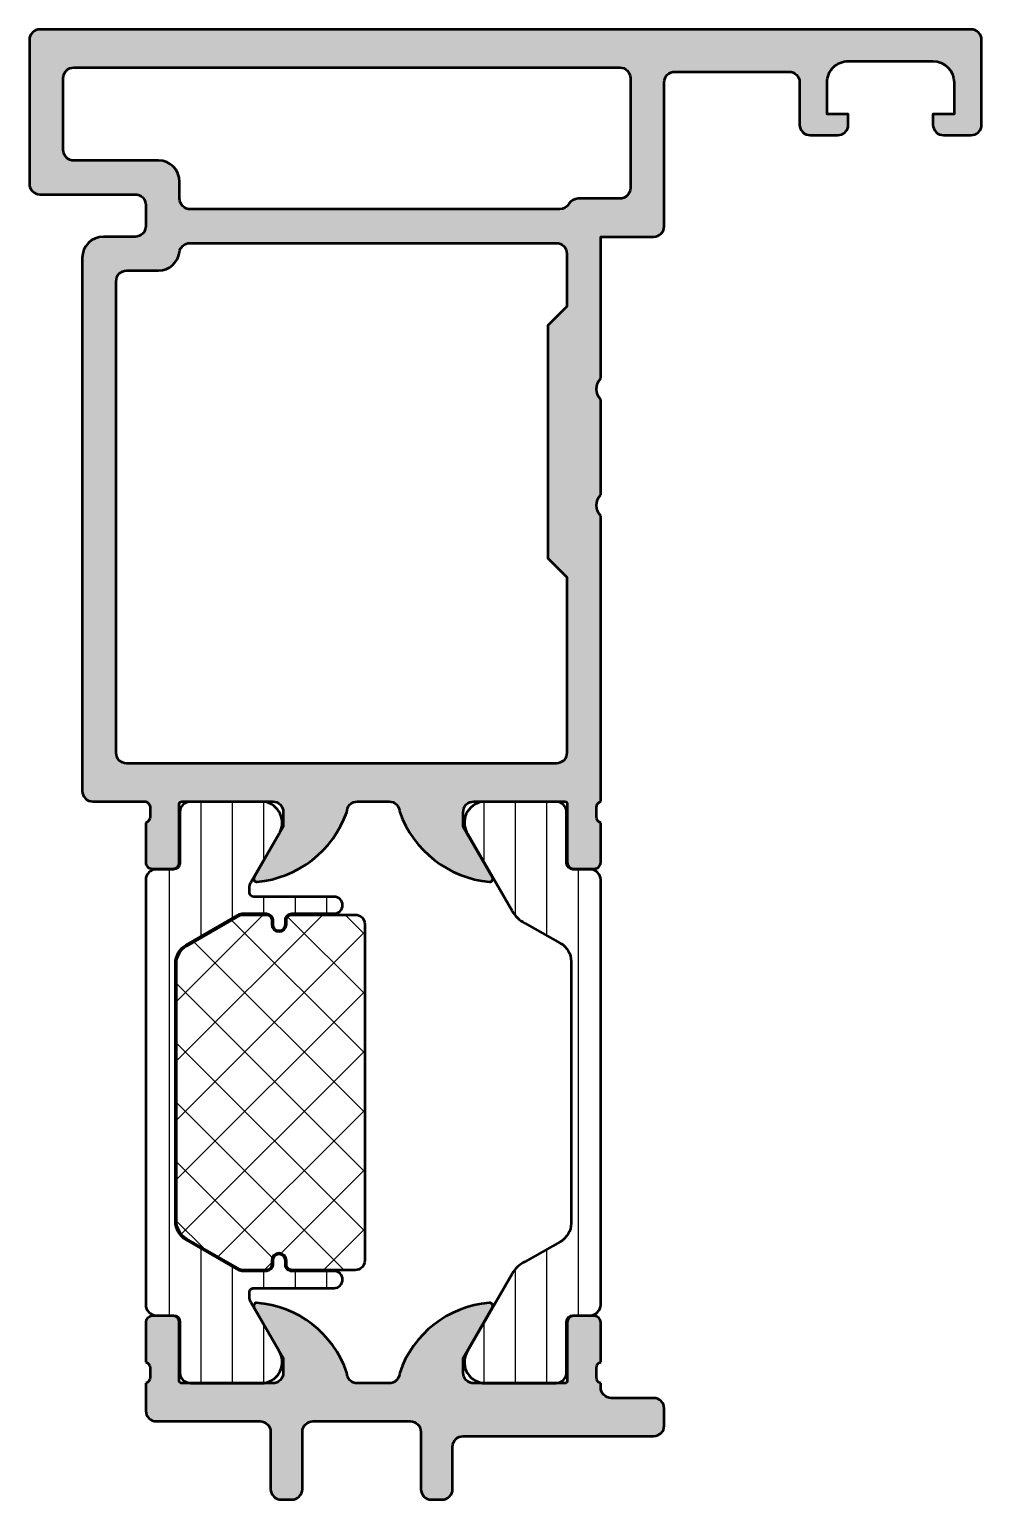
# Model space of a CAD drawing. Extents: x -20 to 25, y 5.5 to 75.
import ezdxf

# ---------------------------------------------------------------- set-up
doc = ezdxf.new("R2010")
doc.units = 0
for name, color, linetype, lineweight in [('0S-Alu contour', 7, 'Continuous', 50), ('0S-Alu hatch', 252, 'Continuous', 25), ('0S-Plastic contour', 254, 'Continuous', 50), ('0S-Plastic hatch', 253, 'Continuous', 25), ('0S-PT contour', 91, 'Continuous', 50), ('0S-PT hatch', 103, 'Continuous', 25)]:
    doc.layers.add(name, color=color, linetype=linetype, lineweight=lineweight)
pattern_1 = [(90, (0, 0), (-1.4859, 0), [])]

# ---------------------------------------------------------------- blocks, each defined once
blk = doc.blocks.new('375300__4415E1F1_751A_4B82_A9B0_839BE80EA7C0_')
at = {"layer": '0S-Alu hatch'}
h = blk.add_hatch(color=256, dxfattribs=at)
edge = h.paths.add_edge_path()
edge.add_line((-19.99999976158044, 74.50000011920937), (-19.99999976158044, 67.69999706745173))
edge.add_arc((-19.49999749485851, 67.69999933417341), 0.500002266727072, 180.000259746513, 269.9997402539645)
edge.add_line((-19.49999976158055, 67.19999706745148), (-14.99999976158032, 67.19999706745148))
edge.add_ellipse((-14.99999740173137, 66.699999427304), major_axis=(-0.4999976401530529, 0), ratio=1, start_angle=180.0001667133785, end_angle=270.00027042004666, ccw=False)
edge.add_line((-14.49999976158044, 66.7000008821458), (-14.49999976158049, 65.70000088214869))
edge.add_ellipse((-14.99999548611763, 65.69999660668584), major_axis=(-0.4999957245554124, 0), ratio=1, start_angle=89.99951006388159, end_angle=180.0004899359073, ccw=False)
edge.add_line((-14.99999976158026, 65.20000088214873), (-16.49999976158027, 65.20000088214874))
edge.add_arc((-16.49999427914516, 64.19999539971334), 1.000005482450417, 90.00031411867116, 179.9996858820672)
edge.add_line((-17.49999976158055, 64.20000088213558), (-17.49999976160359, 39.0000170531476))
edge.add_arc((-16.99999495079872, 39.00002186392922), 0.5000048108280138, 180.000551269419, 269.9994487303293)
edge.add_line((-16.99999976158041, 38.50001705312435), (-14.49999976158055, 38.50001705312431))
edge.add_ellipse((-14.57883620812361, 38.23249646113118), major_axis=(-0.2788950563274511, 0), ratio=1, start_angle=178.8354106259032, end_angle=253.5801235805066, ccw=False)
edge.add_line((-14.29999876158055, 38.22682805313281), (-14.29999876158055, 37.77323405313282))
edge.add_ellipse((-14.57886685722371, 37.76757339365576), major_axis=(-0.2789255417371383, 0), ratio=1, start_angle=106.4245945553536, end_angle=181.1628700728881, ccw=False)
edge.add_line((-14.49999976158055, 37.50003005313283), (-14.49999976158055, 35.6200190531243))
edge.add_arc((-14.19999976158055, 35.62001905312432), 0.2999999999999954, 180, 270.0000000000013)
edge.add_line((-14.19999976158055, 35.32001905312432), (-13.22002544253777, 35.3200190531243))
edge.add_arc((-13.22002544253777, 35.6200190531243), 0.3000000000000043, 270.0000000000007, 360)
edge.add_line((-12.92002544253777, 35.6200190531243), (-12.92002544253776, 38.38001705312431))
edge.add_ellipse((-12.80002544253776, 38.38001705312431), major_axis=(-0.1199999999999992, 0), ratio=1, start_angle=270.00000000000085, end_angle=360, ccw=False)
edge.add_line((-12.80002544253777, 38.50001705312431), (-8.499999761580568, 38.50001705312429))
edge.add_ellipse((-8.499999761580556, 38.00001705312429), major_axis=(-0.5, 0), ratio=1, start_angle=180, end_angle=270.0000000000014, ccw=False)
edge.add_line((-7.999999761580554, 38.00001705312428), (-7.999999761580557, 37.30001705312428))
edge.add_line((-7.999999761580557, 37.30001705312428), (-9.381495219202932, 34.90719673009676))
edge.add_arc((-9.261879976932274, 34.83813683777262), 0.1381197846482907, 150.0000000000021, 277.7024374940952)
edge.add_arc((-9.709498364916097, 39.67948807257669), 5.000000000000012, 275.3492280096186, 340.3728165384448)
edge.add_ellipse((-4.500007040912377, 38.00000907364978), major_axis=(-0.5000003500801427, 0), ratio=1, start_angle=-89.99995988581622, end_angle=0.0015371221793998302, ccw=False)
edge.add_line((-4.500007390974914, 38.50000942372981), (-2.999992132186019, 38.50000942372981))
edge.add_ellipse((-2.999992482248952, 38.00000907364888), major_axis=(-0.5000003500810469, 0), ratio=1, start_angle=179.9984628773465, end_angle=269.99995988577075, ccw=False)
edge.add_arc((2.209498841755248, 39.67948807257656), 5.000000000000065, 199.6271834615948, 264.6507719903808)
edge.add_arc((1.761880453771365, 34.83813683777244), 0.138119784648288, 262.2975625059086, 389.9999999999986)
edge.add_line((1.881495696042019, 34.90719673009658), (0.500000238419645, 37.30001705312413))
edge.add_line((0.500000238419645, 37.30001705312413), (0.500000238419645, 38.00001705312416))
edge.add_ellipse((1.00000023841964, 38.00001705312416), major_axis=(-0.4999999999999952, 0), ratio=1, start_angle=269.99999999999943, end_angle=360, ccw=False)
edge.add_line((1.000000238419644, 38.50001705312415), (5.300025919376828, 38.5000170531243))
edge.add_ellipse((5.300025919376813, 38.38001705312431), major_axis=(-0.1199999999999974, 0), ratio=1, start_angle=180, end_angle=269.9999999999928, ccw=False)
edge.add_line((5.420025919376808, 38.38001705312431), (5.420025919376808, 35.62001905312432))
edge.add_arc((5.720025919376826, 35.62001905312431), 0.3000000000000185, 180, 270)
edge.add_line((5.720025919376826, 35.32001905312429), (6.70000023841959, 35.32001905312431))
edge.add_arc((6.700000238419598, 35.62001905312432), 0.3000000000000043, 269.9999999999986, 360)
edge.add_line((7.000000238419602, 35.62001905312432), (7.000000238419605, 37.50003005313282))
edge.add_ellipse((7.078867334062751, 37.76757339365575), major_axis=(-0.2789255417371309, 0), ratio=1, start_angle=-1.1628700728862214, end_angle=73.57540544464888, ccw=False)
edge.add_line((6.799999238419601, 37.77323405313281), (6.799999238419601, 38.22682805313281))
edge.add_ellipse((7.078836684962706, 38.23249646113119), major_axis=(-0.2788950563274911, 0), ratio=1, start_angle=-73.58012358050661, end_angle=1.1645893740977726, ccw=False)
edge.add_line((7.000000238419642, 38.50001705312436), (7.00000023841958, 52.00000011735752))
edge.add_ellipse((7.525027194356656, 52.50000011920929), major_axis=(-0.7250195213318823, 0), ratio=1, start_angle=-43.60134995159302, end_angle=43.60134995159308, ccw=False)
edge.add_line((7.00000023841958, 53.00000012106105), (7.000000238419559, 57.49975776236363))
edge.add_ellipse((7.525027194356609, 57.99975776421536), major_axis=(-0.725019521331844, 0), ratio=1, start_angle=-43.60134995159268, end_angle=43.601349951592795, ccw=False)
edge.add_line((7.000000238419559, 58.49975776606709), (7.000000238419559, 65.20002758502972))
edge.add_line((7.000000238419559, 65.20002758502972), (9.500250101090614, 65.2000275850298))
edge.add_arc((9.500244971393112, 65.69978094470763), 0.4997533597041522, 270.0005881101375, 359.9994118899982)
edge.add_line((9.999998331070937, 65.69977581501131), (9.999998331070959, 72.49974834918984))
edge.add_ellipse((10.50024774006826, 72.49975071021184), major_axis=(-0.5002494090028754, 0), ratio=1, start_angle=-90.00027041834869, end_angle=0.00027041856691312205, ccw=False)
edge.add_line((10.50025010109067, 73.00000011920913), (15.89999604225256, 73.0000001192094))
edge.add_ellipse((15.89997927014927, 72.4999833471061), major_axis=(-0.5000167723845877, 0), ratio=1, start_angle=180.0019218769065, end_angle=269.99807812300503, ccw=False)
edge.add_line((16.39999604225257, 72.50000011920862), (16.39999604225257, 70.50000011920937))
edge.add_arc((16.9000045484513, 70.50000862482136), 0.5000085062710764, 180.0009746550712, 269.9970582169729)
edge.add_line((16.89997887611471, 70.00000011920935), (18.19999718666164, 70.00000011920929))
edge.add_arc((18.19996955922174, 70.5000277466493), 0.5000276282032321, 270.0031656964865, 359.996834303566)
edge.add_line((18.69999718666174, 70.50000011920984), (18.69999718666175, 71.00000011920906))
edge.add_line((18.69999718666175, 71.00000011920906), (17.69999718666186, 71.0000001192092))
edge.add_line((17.69999718666186, 71.0000001192092), (17.69999718666174, 72.50000011920929))
edge.add_ellipse((18.69999300361765, 72.50000430225337), major_axis=(-0.9999958169646582, 0), ratio=1, start_angle=-90.00023967178089, end_angle=0.00023967176622363695, ccw=False)
edge.add_line((18.69999718666185, 73.50000011920929), (22.69999337196448, 73.50000011920929))
edge.add_ellipse((22.69995724626442, 72.49996399350923), major_axis=(-1.000036126352572, 0), ratio=1, start_angle=180.0020697758948, end_angle=269.9979302246274, ccw=False)
edge.add_line((23.69999337196448, 72.50000011921226), (23.69999337196448, 71.00000011920929))
edge.add_line((23.69999337196448, 71.00000011920929), (22.69999337196448, 71.00000011920929))
edge.add_line((22.69999337196448, 71.00000011920929), (22.69999337196448, 70.50000011920928))
edge.add_arc((23.19998720417546, 70.49999395142027), 0.4999938322490177, 179.9992932146368, 270.0007067852786)
edge.add_line((23.19999337196448, 70.00000011920929), (24.49999642372218, 70.0000001192094))
edge.add_arc((24.49999049035896, 70.50000605257274), 0.500005933398542, 270.0006799052725, 359.9993200948494)
edge.add_line((24.9999964237223, 70.5000001192106), (24.99999642372229, 74.5000001192094))
edge.add_arc((24.50000802539159, 74.50001172087858), 0.4999883984653091, 359.9986705159704, 450.0013294842164)
edge.add_line((24.49999642372232, 75.00000011920929), (-19.49999976158044, 75.00000011920929))
edge.add_arc((-19.49999303574866, 74.49999339337752), 0.50000672587701, 90.00077071318134, 179.9992292863713)
edge = h.paths.add_edge_path()
edge.add_arc((-13.90000353259624, 67.79999711113294), 1.000002245139417, 0.0001286339701093, 89.99987136342014)
edge.add_line((-13.90000128745934, 68.79999935626984), (-17.90000128745935, 68.79999935626984))
edge.add_ellipse((-17.89999774950537, 69.3000028942238), major_axis=(-0.5000035379664896, 0), ratio=1, start_angle=0.00040541574418284654, end_angle=89.99959458320723, ccw=False)
edge.add_line((-18.40000128745934, 69.29999935626995), (-18.40000128745934, 72.69999706745513))
edge.add_ellipse((-17.89999774940834, 72.69999352940047), major_axis=(-0.5000035380635213, 0), ratio=1, start_angle=270.00040542791163, end_angle=359.9995945716702, ccw=False)
edge.add_line((-17.90000128745935, 73.19999706745148), (7.899753808976193, 73.19999706745148))
edge.add_ellipse((7.899754575223237, 72.69974987837625), major_axis=(-0.5002471890758081, 0), ratio=1, start_angle=179.9999122355575, end_angle=270.0000877620558, ccw=False)
edge.add_line((8.400001764298459, 72.69974911212933), (8.399998228126101, 67.49950011534392))
edge.add_ellipse((7.900262867825567, 67.499503651399), major_axis=(-0.4997353603130467, 0), ratio=1, start_angle=90.0004054167697, end_angle=179.9995945833569, ccw=False)
edge.add_line((7.900266403881751, 66.99976829109846), (5.927777771128653, 66.9999372783167))
edge.add_arc((5.927726077812412, 66.50001296052648), 0.4999243204628144, 89.99407548556115, 149.9983459118535)
edge.add_ellipse((5.061780647709436, 67.00000011932046), major_axis=(-0.5000000001110552, 0), ratio=1, start_angle=90.00000006126652, end_angle=149.9983460343923, ccw=False)
edge.add_line((5.061780648244088, 66.5000001192094), (-12.40000128745923, 66.50000011920929))
edge.add_ellipse((-12.40000364729318, 66.99999775937545), major_axis=(-0.4999976401717295, 0), ratio=1, start_angle=-0.00027041856691312205, end_angle=90.00027041832851, ccw=False)
edge.add_line((-12.90000128745935, 67.0000001192094), (-12.90000128745935, 67.79999935622429))
edge = h.paths.add_edge_path()
edge.add_line((-15.90000128745935, 40.80002010488217), (-15.90000128745934, 63.09999859333041))
edge.add_ellipse((-15.39999902098627, 63.09999505528839), major_axis=(-0.5000022664855891, 0), ratio=1, start_angle=270.00040542791027, end_angle=359.9995945725691, ccw=False)
edge.add_line((-15.40000255902827, 63.59999732176146), (-13.90000128745932, 63.60000240802741))
edge.add_arc((-13.89999448642336, 64.59999560759516), 0.9999931995908736, 269.9996103266934, 352.3378833053513)
edge.add_ellipse((-12.41339386701932, 64.40000011991376), major_axis=(-0.4999999992955129, 0), ratio=1, start_angle=269.9999999906491, end_angle=352.33788329132204, ccw=False)
edge.add_line((-12.41339386693771, 64.90000011920927), (4.899996042252571, 64.90000011920942))
edge.add_ellipse((4.899993140065589, 64.39999721702245), major_axis=(-0.5000029021953935, 0), ratio=1, start_angle=180.0003325653843, end_angle=269.99966743579955, ccw=False)
edge.add_line((5.39999604225256, 64.40000011920941), (5.400045298508715, 61.89975166069922))
edge.add_line((5.400045298508715, 61.89975166069922), (4.500051402024347, 60.99975776421512))
edge.add_line((4.500051402024347, 60.99975776421512), (4.500051402024375, 49.99975776421547))
edge.add_line((4.500051402024375, 49.99975776421547), (5.400000238419661, 49.09980892782049))
edge.add_line((5.400000238419661, 49.09980892782049), (5.40000023841965, 40.8000201048821))
edge.add_ellipse((4.900000238419821, 40.8000201048821), major_axis=(-0.4999999999998295, 0), ratio=1, start_angle=89.999999999978, end_angle=180, ccw=False)
edge.add_line((4.900000238419629, 40.30002010488227), (-15.40000128745935, 40.30002010488215))
edge.add_ellipse((-15.3999990207374, 40.80002237160409), major_axis=(-0.5000022667270851, 0), ratio=1, start_angle=0.000259746512995207, end_angle=89.99974025397552, ccw=False)
at = {"layer": '0S-Alu contour', "color": 7}
for points in [[(-19.99999976158044, 74.50000011920937), (-19.99999976158044, 67.69999706745173)], [(24.49999642372232, 75.00000011920929), (-19.49999976158044, 75.00000011920929)], [(24.9999964237223, 70.5000001192106), (24.99999642372229, 74.5000001192094)], [(-17.90000128745935, 73.19999706745148), (7.899753808976193, 73.19999706745148)], [(10.50025010109067, 73.00000011920913), (15.89999604225256, 73.0000001192094)], [(18.69999718666185, 73.50000011920929), (22.69999337196448, 73.50000011920929)], [(-18.40000128745934, 69.29999935626995), (-18.40000128745934, 72.69999706745513)], [(8.400001764298459, 72.69974911212933), (8.399998228126101, 67.49950011534392)], [(9.999998331070937, 65.69977581501131), (9.999998331070959, 72.49974834918984)], [(16.39999604225257, 72.50000011920862), (16.39999604225257, 70.50000011920937)], [(18.69999718666174, 70.50000011920984), (18.69999718666175, 71.00000011920906), (17.69999718666186, 71.0000001192092), (17.69999718666174, 72.50000011920929)], [(23.69999337196448, 72.50000011921226), (23.69999337196448, 71.00000011920929), (22.69999337196448, 71.00000011920929), (22.69999337196448, 70.50000011920928)], [(16.89997887611471, 70.00000011920935), (18.19999718666164, 70.00000011920929)], [(23.19999337196448, 70.00000011920929), (24.49999642372218, 70.0000001192094)], [(-13.90000128745934, 68.79999935626984), (-17.90000128745935, 68.79999935626984)], [(-12.90000128745935, 67.0000001192094), (-12.90000128745935, 67.79999935622429)], [(-19.49999976158055, 67.19999706745148), (-14.99999976158032, 67.19999706745148)], [(7.900266403881751, 66.99976829109846), (5.927777771128653, 66.9999372783167)], [(-14.49999976158044, 66.7000008821458), (-14.49999976158049, 65.70000088214869)], [(5.061780648244088, 66.5000001192094), (-12.40000128745923, 66.50000011920929)], [(-14.99999976158026, 65.20000088214873), (-16.49999976158027, 65.20000088214874)], [(-12.41339386693771, 64.90000011920927), (4.899996042252571, 64.90000011920942)], [(7.000000238419559, 58.49975776606709), (7.000000238419559, 65.20002758502972), (9.500250101090614, 65.2000275850298)], [(-17.49999976158055, 64.20000088213558), (-17.49999976160359, 39.0000170531476)], [(5.39999604225256, 64.40000011920941), (5.400045298508715, 61.89975166069922), (4.500051402024347, 60.99975776421512), (4.500051402024375, 49.99975776421547), (5.400000238419661, 49.09980892782049), (5.40000023841965, 40.8000201048821)], [(-15.40000255902827, 63.59999732176146), (-13.90000128745932, 63.60000240802741)], [(-15.90000128745935, 40.80002010488217), (-15.90000128745934, 63.09999859333041)], [(7.00000023841958, 53.00000012106105), (7.000000238419559, 57.49975776236363)], [(7.000000238419642, 38.50001705312436), (7.00000023841958, 52.00000011735752)], [(4.900000238419629, 40.30002010488227), (-15.40000128745935, 40.30002010488215)], [(-16.99999976158041, 38.50001705312435), (-14.49999976158055, 38.50001705312431)], [(-14.29999876158055, 38.22682805313281), (-14.29999876158055, 37.77323405313282)], [(-12.92002544253777, 35.6200190531243), (-12.92002544253776, 38.38001705312431)], [(-12.80002544253777, 38.50001705312431), (-8.499999761580568, 38.50001705312429)], [(-4.500007390974914, 38.50000942372981), (-2.999992132186019, 38.50000942372981)], [(1.000000238419644, 38.50001705312415), (5.300025919376828, 38.5000170531243)], [(5.420025919376808, 38.38001705312431), (5.420025919376808, 35.62001905312432)], [(6.799999238419601, 37.77323405313281), (6.799999238419601, 38.22682805313281)], [(-7.999999761580554, 38.00001705312428), (-7.999999761580557, 37.30001705312428), (-9.381495219202932, 34.90719673009676)], [(1.881495696042019, 34.90719673009658), (0.500000238419645, 37.30001705312413), (0.500000238419645, 38.00001705312416)], [(-14.49999976158055, 37.50003005313283), (-14.49999976158055, 35.6200190531243)], [(7.000000238419602, 35.62001905312432), (7.000000238419605, 37.50003005313282)], [(-14.19999976158055, 35.32001905312432), (-13.22002544253777, 35.3200190531243)], [(5.720025919376826, 35.32001905312429), (6.70000023841959, 35.32001905312431)]]:
    blk.add_lwpolyline(points, dxfattribs=at)
for centre, radius, start, end in [((-19.49999303574866, 74.49999339337752), 0.50000672587701, 90.00077071318134, 179.9992292863713), ((24.50000802539159, 74.50001172087858), 0.4999883984653091, 359.9986705159704, 90.00132948421655), ((16.9000045484513, 70.50000862482136), 0.5000085062710764, 180.0009746550712, 269.9970582169729), ((18.19996955922174, 70.5000277466493), 0.5000276282032321, 270.0031656964865, 359.996834303566), ((23.19998720417546, 70.49999395142027), 0.4999938322490177, 179.9992932146368, 270.0007067852786), ((24.49999049035896, 70.50000605257274), 0.500005933398542, 270.0006799052725, 359.9993200948494), ((-13.90000353259624, 67.79999711113294), 1.000002245139417, 0.0001286339701093, 89.99987136342014), ((-19.49999749485851, 67.69999933417341), 0.500002266727072, 180.000259746513, 269.9997402539645), ((5.927726077812412, 66.50001296052648), 0.4999243204628144, 89.99407548556115, 149.9983459118535), ((9.500244971393112, 65.69978094470763), 0.4997533597041522, 270.0005881101375, 359.9994118899982), ((-16.49999427914516, 64.19999539971334), 1.000005482450417, 90.00031411867116, 179.9996858820672), ((-13.89999448642336, 64.59999560759516), 0.9999931995908736, 269.9996103266934, 352.3378833053513), ((-16.99999495079872, 39.00002186392922), 0.5000048108280138, 180.000551269419, 269.9994487303293), ((-9.709498364916097, 39.67948807257669), 5.000000000000012, 275.3492280096186, 340.3728165384448), ((2.209498841755248, 39.67948807257656), 5.000000000000065, 199.6271834615948, 264.6507719903808), ((-14.19999976158055, 35.62001905312432), 0.2999999999999954, 180, 270.0000000000013), ((-13.22002544253777, 35.6200190531243), 0.3000000000000043, 270.0000000000007, 0), ((5.720025919376826, 35.62001905312431), 0.3000000000000185, 180, 270), ((6.700000238419598, 35.62001905312432), 0.3000000000000043, 269.9999999999986, 0), ((-9.261879976932274, 34.83813683777262), 0.1381197846482907, 150.0000000000021, 277.7024374940952), ((1.761880453771365, 34.83813683777244), 0.138119784648288, 262.2975625059086, 29.9999999999986)]:
    blk.add_arc(centre, radius, start, end, dxfattribs=at)
at = {"layer": '0S-Alu contour', "color": 7, "extrusion": (0, 0, -1)}
for centre, radius, start, end in [((17.89999774940834, 72.69999352940047), 0.5000035380635213, 0.0004054283298487, 89.99959457208838), ((-7.899754575223237, 72.69974987837625), 0.5002471890758081, 89.99991223794422, 180.0000877644426), ((-10.50024774006826, 72.49975071021184), 0.5002494090028754, 359.9997295814331, 90.00027041834873), ((-15.89997927014927, 72.4999833471061), 0.5000167723845877, 90.001921876995, 179.9980781230935), ((-18.69999300361765, 72.50000430225337), 0.9999958169646582, 359.9997603282338, 90.00023967178099), ((-22.69995724626442, 72.49996399350923), 1.000036126352572, 90.00206977537262, 179.9979302241052), ((17.89999774950537, 69.3000028942238), 0.5000035379664896, 270.0004054167928, 359.9995945842558), ((-7.900262867825567, 67.499503651399), 0.4997353603130467, 180.0004054166431, 269.9995945832303), ((14.99999740173137, 66.699999427304), 0.4999976401530529, 89.99972957995335, 179.9998332866215), ((12.40000364729318, 66.99999775937545), 0.4999976401717295, 269.9997295816715, 0.0002704185668995), ((-5.061780647709436, 67.00000011932046), 0.5000000001110552, 210.0016539656077, 269.9999999387335), ((14.99999548611763, 65.69999660668584), 0.4999957245554124, 179.9995100640927, 270.0004899361184), ((12.41339386701932, 64.40000011991376), 0.4999999992955129, 7.66211670867796, 90.00000000935093), ((-4.899993140065589, 64.39999721702245), 0.5000029021953935, 90.00033256420043, 179.9996674346157), ((15.39999902098627, 63.09999505528839), 0.5000022664855891, 0.0004054274308856, 89.99959457208973), ((-7.525027194356609, 57.99975776421536), 0.725019521331844, 316.3986500484072, 43.60134995159281), ((-7.525027194356656, 52.50000011920929), 0.7250195213318823, 316.3986500484069, 43.60134995159304), ((15.3999990207374, 40.80002237160409), 0.5000022667270851, 270.0002597460245, 359.999740253487), ((-4.900000238419821, 40.8000201048821), 0.4999999999998295, 180, 270.000000000022), ((14.57883620812361, 38.23249646113118), 0.2788950563274511, 106.4198764194934, 181.1645893740969), ((12.80002544253776, 38.38001705312431), 0.1199999999999992, 0, 89.99999999999916), ((8.499999761580556, 38.00001705312429), 0.5, 89.99999999999856, 180), ((4.500007040912377, 38.00000907364978), 0.5000003500801427, 359.9984628778206, 89.9999598858162), ((2.999992482248952, 38.00000907364888), 0.5000003500810469, 90.00004011422926, 180.0015371226536), ((-1.00000023841964, 38.00001705312416), 0.4999999999999952, 0, 90.00000000000055), ((-5.300025919376813, 38.38001705312431), 0.1199999999999974, 90.00000000000722, 180), ((-7.078836684962706, 38.23249646113119), 0.2788950563274912, 358.8354106259022, 73.58012358050655), ((14.57886685722371, 37.76757339365576), 0.2789255417371383, 178.8371299271119, 253.5754054446464), ((-7.078867334062751, 37.76757339365575), 0.2789255417371309, 286.4245945553511, 1.162870072886224)]:
    blk.add_arc(centre, radius, start, end, dxfattribs=at)
blk = doc.blocks.new('284281__BB4F15BB_FA3D_4307_A08F_0FFA42FD5559___8987E291_F8E0_4675_BDFC_CDD0B89F8906_')
at = {"layer": '0S-Plastic hatch'}
h = blk.add_hatch(dxfattribs=at)
h.set_pattern_fill('ANSI31', color=256, scale=0.4680000000000001, angle=45, style=0)
h.set_pattern_definition(pattern_1)
edge = h.paths.add_edge_path()
edge.add_line((-14.50000000000718, 34.7900028808834), (-14.5, 14.70999688079071))
edge.add_arc((-14.00000267890919, 14.70999420188151), 0.4999973210979808, 179.999693017615, 270.0003069820257)
edge.add_line((-14, 14.20999688079071), (-13.18966866666666, 14.20999688079071))
edge.add_ellipse((-13.18966866666667, 13.90999688079071), major_axis=(-0.3000000000000043, 0), ratio=1, start_angle=180, end_angle=269.99999999999966, ccw=False)
edge.add_line((-12.88966866666666, 13.90999688079071), (-12.89000061706369, 11.5099984978544))
edge.add_arc((-12.39000463962507, 11.50999585822932), 0.4999959774455824, 179.9996975182267, 270.0003024811859)
edge.add_line((-12.390002, 11.00999988079071), (-8.913460501900524, 11.00999988079071))
edge.add_arc((-9.055771150891875, 11.99981795551356), 0.9999960709244756, 278.1816080518996, 392.7270160998405)
edge.add_line((-8.214518501900528, 12.54045288079071), (-9.53301291510039, 14.8352530370274))
edge.add_ellipse((-9.100000000000058, 15.08525266773973), major_axis=(-0.4999999999999895, 0), ratio=1, start_angle=0, end_angle=29.999951136261927, ccw=False)
edge.add_line((-9.600000000000048, 15.08525266773973), (-9.600000000000051, 15.29999988079071))
edge.add_ellipse((-9.40000000000005, 15.29999988079071), major_axis=(-0.2000000000000011, 0), ratio=1, start_angle=269.99999999999955, end_angle=360, ccw=False)
edge.add_line((-9.400000000000048, 15.49999988079071), (-5.600000000000022, 15.49999988079071))
edge.add_arc((-5.600000000000022, 15.89999988079071), 0.4000000000000057, 270, 449.9999999999997)
edge.add_line((-5.60000000000002, 16.29999988079072), (-7.600000000000051, 16.29999988079072))
edge.add_ellipse((-7.600000000000054, 16.59999988079073), major_axis=(-0.3000000000000114, 0), ratio=1, start_angle=0, end_angle=90.00000000000068, ccw=False)
edge.add_line((-7.900000000000064, 16.59999988079073), (-7.900000000000062, 16.79999988079064))
edge.add_arc((-8.20000000000006, 16.7999998807906), 0.2999999999999989, 0, 180)
edge.add_line((-8.500000000000059, 16.7999998807906), (-8.500000000000028, 16.59999988079073))
edge.add_ellipse((-8.800000000000017, 16.5999998807907), major_axis=(-0.2999999999999883, 0), ratio=1, start_angle=90.00000000000102, end_angle=180, ccw=False)
edge.add_line((-8.800000000000011, 16.2999998807907), (-9.964101615100066, 16.2999998807907))
edge.add_ellipse((-9.964101615100052, 16.49999988042288), major_axis=(-0.1999999996321691, 0), ratio=1, start_angle=60.00000534558541, end_angle=89.99999999999591, ccw=False)
edge.add_line((-10.06410159875644, 16.32679479065473), (-12.59999964604357, 17.79089589543385))
edge.add_ellipse((-12.09999945368439, 18.65692181899061), major_axis=(-1.000000546315625, 0), ratio=1, start_angle=0, end_angle=60.000005345591774, ccw=False)
edge.add_line((-13.10000000000002, 18.65692181899061), (-13.10000000000002, 30.84307794269069))
edge.add_ellipse((-12.09999945368442, 30.84307794269069), major_axis=(-1.000000546315602, 0), ratio=1, start_angle=299.99999465440715, end_angle=360, ccw=False)
edge.add_line((-12.59999964604357, 31.70910386624744), (-10.06410159875646, 33.17320497102655))
edge.add_ellipse((-9.964101615100018, 32.99999988125828), major_axis=(-0.1999999996323042, 0), ratio=1, start_angle=270.00000000001273, end_angle=299.99999465441044, ccw=False)
edge.add_line((-9.964101615100063, 33.19999988089059), (-8.800000000000011, 33.19999988089058))
edge.add_ellipse((-8.800000000000011, 32.8999998808906), major_axis=(-0.2999999999999829, 0), ratio=1, start_angle=180, end_angle=270, ccw=False)
edge.add_line((-8.500000000000028, 32.8999998808906), (-8.50000000000006, 32.69999988089072))
edge.add_arc((-8.20000000000006, 32.69999988089068), 0.2999999999999989, 180, 360)
edge.add_line((-7.90000000000006, 32.69999988089068), (-7.900000000000062, 32.89999988089057))
edge.add_ellipse((-7.600000000000061, 32.89999988089056), major_axis=(-0.3000000000000007, 0), ratio=1, start_angle=269.99999999999795, end_angle=360, ccw=False)
edge.add_line((-7.600000000000051, 33.19999988089057), (-5.600000000000024, 33.19999988089057))
edge.add_arc((-5.600000000000024, 33.59999988089057), 0.4000000000000057, 270, 450)
edge.add_line((-5.600000000000024, 33.99999988089058), (-9.400000000000048, 33.99999988089058))
edge.add_ellipse((-9.40000000000003, 34.1999998808906), major_axis=(-0.200000000000017, 0), ratio=1, start_angle=0, end_angle=89.99999999999488, ccw=False)
edge.add_line((-9.600000000000051, 34.19999988089059), (-9.600000000000051, 34.41474709394155))
edge.add_ellipse((-9.100000000000067, 34.41474709394156), major_axis=(-0.4999999999999841, 0), ratio=1, start_angle=330.000048863737, end_angle=360, ccw=False)
edge.add_line((-9.53301291510039, 34.6647467246539), (-8.214518501900528, 36.95954688089058))
edge.add_arc((-9.055771150891879, 37.50018180616773), 0.9999960709244808, 327.2729839001594, 441.8183919481004)
edge.add_line((-8.913460501900527, 38.48999988089058), (-12.39000200000027, 38.48999998647644))
edge.add_arc((-12.39000463962535, 37.99000400903782), 0.4999959774455833, 89.9996975188137, 180.0003024817733)
edge.add_line((-12.89000061706397, 37.99000136940763), (-12.88966866666694, 35.59000298647644))
edge.add_ellipse((-13.18966866666695, 35.59000298647644), major_axis=(-0.3000000000000096, 0), ratio=1, start_angle=90.00000000000028, end_angle=180, ccw=False)
edge.add_line((-13.18966866666695, 35.29000298647643), (-14, 35.29000288089058))
edge.add_arc((-14.0000026789092, 34.7900055597926), 0.499997321105157, 89.99969301797381, 180.0003069823849)
at = {"layer": '0S-Plastic contour', "color": 7}
for points in [[(-8.913460501900527, 38.48999988089058), (-12.39000200000027, 38.48999998647644)], [(-12.89000061706397, 37.99000136940763), (-12.88966866666694, 35.59000298647644)], [(-9.53301291510039, 34.6647467246539), (-8.214518501900528, 36.95954688089058)], [(-14.50000000000718, 34.7900028808834), (-14.5, 14.70999688079071)], [(-13.18966866666695, 35.29000298647643), (-14, 35.29000288089058)], [(-9.600000000000051, 34.19999988089059), (-9.600000000000051, 34.41474709394155)], [(-5.600000000000024, 33.99999988089058), (-9.400000000000048, 33.99999988089058)], [(-12.59999964604357, 31.70910386624744), (-10.06410159875646, 33.17320497102655)], [(-9.964101615100063, 33.19999988089059), (-8.800000000000011, 33.19999988089058)], [(-8.500000000000028, 32.8999998808906), (-8.50000000000006, 32.69999988089072)], [(-7.90000000000006, 32.69999988089068), (-7.900000000000062, 32.89999988089057)], [(-7.600000000000051, 33.19999988089057), (-5.600000000000024, 33.19999988089057)], [(-13.10000000000002, 18.65692181899061), (-13.10000000000002, 30.84307794269069)], [(-10.06410159875644, 16.32679479065473), (-12.59999964604357, 17.79089589543385)], [(-8.500000000000059, 16.7999998807906), (-8.500000000000028, 16.59999988079073)], [(-7.900000000000064, 16.59999988079073), (-7.900000000000062, 16.79999988079064)], [(-8.800000000000011, 16.2999998807907), (-9.964101615100066, 16.2999998807907)], [(-5.60000000000002, 16.29999988079072), (-7.600000000000051, 16.29999988079072)], [(-9.600000000000048, 15.08525266773973), (-9.600000000000051, 15.29999988079071)], [(-9.400000000000048, 15.49999988079071), (-5.600000000000022, 15.49999988079071)], [(-8.214518501900528, 12.54045288079071), (-9.53301291510039, 14.8352530370274)], [(-14, 14.20999688079071), (-13.18966866666666, 14.20999688079071)], [(-12.88966866666666, 13.90999688079071), (-12.89000061706369, 11.5099984978544)], [(-12.390002, 11.00999988079071), (-8.913460501900524, 11.00999988079071)]]:
    blk.add_lwpolyline(points, dxfattribs=at)
for centre, radius, start, end in [((-12.39000463962535, 37.99000400903782), 0.4999959774455833, 89.9996975188137, 180.0003024817733), ((-9.055771150891879, 37.50018180616773), 0.9999960709244808, 327.2729839001594, 81.81839194810043), ((-14.0000026789092, 34.7900055597926), 0.499997321105157, 89.99969301797381, 180.0003069823849), ((-5.600000000000024, 33.59999988089057), 0.4000000000000057, 270, 90), ((-8.20000000000006, 32.69999988089068), 0.2999999999999989, 180, 0), ((-8.20000000000006, 16.7999998807906), 0.2999999999999989, 0, 180), ((-5.600000000000022, 15.89999988079071), 0.4000000000000057, 270, 89.99999999999974), ((-14.00000267890919, 14.70999420188151), 0.4999973210979808, 179.999693017615, 270.0003069820257), ((-9.055771150891875, 11.99981795551356), 0.9999960709244756, 278.1816080518996, 32.72701609984053), ((-12.39000463962507, 11.50999585822932), 0.4999959774455824, 179.9996975182267, 270.0003024811859)]:
    blk.add_arc(centre, radius, start, end, dxfattribs=at)
at = {"layer": '0S-Plastic contour', "color": 7, "extrusion": (0, 0, -1)}
for centre, radius, start, end in [((13.18966866666695, 35.59000298647644), 0.3000000000000096, 180, 269.9999999999997), ((9.100000000000067, 34.41474709394156), 0.4999999999999841, 0, 29.99995113626299), ((9.40000000000003, 34.1999998808906), 0.200000000000017, 270.0000000000051, 0), ((9.964101615100018, 32.99999988125828), 0.1999999996323042, 60.00000534558953, 89.99999999998728), ((8.800000000000011, 32.8999998808906), 0.2999999999999829, 90, 180), ((7.600000000000061, 32.89999988089056), 0.3000000000000007, 0, 90.00000000000205), ((12.09999945368442, 30.84307794269069), 1.000000546315602, 0, 60.00000534559283), ((12.09999945368439, 18.65692181899061), 1.000000546315625, 299.9999946544083, 0), ((9.964101615100052, 16.49999988042288), 0.1999999996321691, 270.0000000000041, 299.9999946544146), ((8.800000000000017, 16.5999998807907), 0.2999999999999883, 180, 269.999999999999), ((7.600000000000054, 16.59999988079073), 0.3000000000000114, 269.9999999999993, 0), ((9.40000000000005, 15.29999988079071), 0.2000000000000011, 0, 90.00000000000048), ((9.100000000000058, 15.08525266773973), 0.4999999999999895, 330.0000488637381, 0), ((13.18966866666667, 13.90999688079071), 0.3000000000000043, 90.00000000000033, 180)]:
    blk.add_arc(centre, radius, start, end, dxfattribs=at)
blk = doc.blocks.new('284281__ADFEDD95_A051_4893_BEA4_802D31100E70___7F56889F_6F0C_4954_88B0_3864FB68B0B3_')
at = {"layer": '0S-Plastic hatch'}
h = blk.add_hatch(dxfattribs=at)
h.set_pattern_fill('ANSI31', color=256, scale=0.4680000000000001, angle=45, style=0)
h.set_pattern_definition(pattern_1)
edge = h.paths.add_edge_path()
edge.add_line((5.600000238419504, 30.93650116995823), (5.600000238419504, 18.56349859162511))
edge.add_ellipse((4.600000238419534, 18.56349859162508), major_axis=(-0.9999999999999698, 0), ratio=1, start_angle=119.30635298352519, end_angle=180, ccw=False)
edge.add_line((5.089479382619194, 17.69148358751477), (3.4062502917448, 16.74665404787422))
edge.add_arc((4.110324825336196, 15.42216205048504), 1.49999999999998, 117.9942546357564, 150.0000034006551)
edge.add_line((2.811286675145086, 16.1721619733837), (0.7145187403200915, 12.54045288079071))
edge.add_arc((1.555771389311434, 11.99981795551356), 0.9999960709244732, 147.2729839001592, 261.8183919481007)
edge.add_line((1.413460740320089, 11.00999988079071), (4.890002238419565, 11.00999988079071))
edge.add_arc((4.890004878044642, 11.50999585822932), 0.4999959774455797, 269.9996975188137, 360.0003024817733)
edge.add_line((5.390000855483254, 11.50999849785952), (5.389668905086232, 13.90999688079071))
edge.add_ellipse((5.689668905086232, 13.90999688079071), major_axis=(-0.3000000000000007, 0), ratio=1, start_angle=270, end_angle=360, ccw=False)
edge.add_line((5.689668905086232, 14.20999688079071), (6.500000238419566, 14.20999688079071))
edge.add_arc((6.50000291732876, 14.70999420188151), 0.4999973210979826, 269.9996930179742, 360.0003069823849)
edge.add_line((7.000000238419566, 14.70999688079384), (7.000000238419566, 34.79000288079264))
edge.add_arc((6.500002917328771, 34.79000555970184), 0.4999973210979755, 359.9996930176151, 450.0003069820265)
edge.add_line((6.50000023841957, 35.29000288079263), (5.689668905086236, 35.29000288079263))
edge.add_ellipse((5.689668905086246, 35.59000288079265), major_axis=(-0.3000000000000114, 0), ratio=1, start_angle=0, end_angle=89.99999999999818, ccw=False)
edge.add_line((5.389668905086232, 35.59000288079265), (5.390000855483254, 37.99000126372894))
edge.add_arc((4.890004878044674, 37.99000390335404), 0.4999959774455655, 359.9996975182267, 450.0003024811895)
edge.add_line((4.890002238419569, 38.48999988079264), (1.41346074032009, 38.48999988079263))
edge.add_arc((1.555771389311455, 37.50018180606978), 0.9999960709244803, 98.18160805190038, 212.7270160998391)
edge.add_line((0.7145187403200913, 36.95954688079265), (2.811286675145094, 33.32783778819964))
edge.add_arc((4.110324825336402, 34.07783771109849), 1.500000000000232, 209.9999965993473, 242.0057453642399)
edge.add_line((3.406250291744804, 32.75334571370912), (5.089479382619195, 31.80851617406857))
edge.add_ellipse((4.600000238419377, 30.93650116995817), major_axis=(-1.000000000000125, 0), ratio=1, start_angle=180, end_angle=240.69364701646958, ccw=False)
at = {"layer": '0S-Plastic contour', "color": 7}
for points in [[(4.890002238419569, 38.48999988079264), (1.41346074032009, 38.48999988079263)], [(5.389668905086232, 35.59000288079265), (5.390000855483254, 37.99000126372894)], [(0.7145187403200913, 36.95954688079265), (2.811286675145094, 33.32783778819964)], [(6.50000023841957, 35.29000288079263), (5.689668905086236, 35.29000288079263)], [(7.000000238419566, 14.70999688079384), (7.000000238419566, 34.79000288079264)], [(3.406250291744804, 32.75334571370912), (5.089479382619195, 31.80851617406857)], [(5.600000238419504, 30.93650116995823), (5.600000238419504, 18.56349859162511)], [(5.089479382619194, 17.69148358751477), (3.4062502917448, 16.74665404787422)], [(2.811286675145086, 16.1721619733837), (0.7145187403200915, 12.54045288079071)], [(5.390000855483254, 11.50999849785952), (5.389668905086232, 13.90999688079071)], [(5.689668905086232, 14.20999688079071), (6.500000238419566, 14.20999688079071)], [(1.413460740320089, 11.00999988079071), (4.890002238419565, 11.00999988079071)]]:
    blk.add_lwpolyline(points, dxfattribs=at)
for centre, radius, start, end in [((1.555771389311455, 37.50018180606978), 0.9999960709244803, 98.18160805190038, 212.7270160998391), ((4.890004878044674, 37.99000390335404), 0.4999959774455655, 359.9996975182267, 90.00030248118954), ((6.500002917328771, 34.79000555970184), 0.4999973210979755, 359.9996930176151, 90.0003069820266), ((4.110324825336402, 34.07783771109849), 1.500000000000232, 209.9999965993473, 242.0057453642399), ((4.110324825336196, 15.42216205048504), 1.49999999999998, 117.9942546357564, 150.0000034006551), ((6.50000291732876, 14.70999420188151), 0.4999973210979826, 269.9996930179742, 0.0003069823849455), ((1.555771389311434, 11.99981795551356), 0.9999960709244732, 147.2729839001592, 261.8183919481007), ((4.890004878044642, 11.50999585822932), 0.4999959774455797, 269.9996975188137, 0.0003024817733149)]:
    blk.add_arc(centre, radius, start, end, dxfattribs=at)
at = {"layer": '0S-Plastic contour', "color": 7, "extrusion": (0, 0, -1)}
for centre, radius, start, end in [((-5.689668905086246, 35.59000288079265), 0.3000000000000114, 270.0000000000018, 0), ((-4.600000238419377, 30.93650116995817), 1.000000000000125, 119.3063529835304, 180), ((-4.600000238419534, 18.56349859162508), 0.9999999999999698, 180, 240.6936470164748), ((-5.689668905086232, 13.90999688079071), 0.3000000000000007, 0, 90)]:
    blk.add_arc(centre, radius, start, end, dxfattribs=at)
blk = doc.blocks.new('396940__265645DD_82B8_4EE7_88A3_18BBA5D7A098_')
at = {"layer": '0S-PT hatch'}
h = blk.add_hatch(dxfattribs=at)
h.set_pattern_fill('ANSI37', color=256, scale=0.625, angle=90, style=0)
h.set_pattern_definition([(135, (0, 0), (-1.403165018917055, -1.403165018917055), []), (225, (0, 0), (1.403165018917055, -1.403165018917055), [])])
edge = h.paths.add_edge_path()
edge.add_line((-4.150000000000025, 32.69999988079068), (-4.150000000000023, 16.79999988079071))
edge.add_ellipse((-4.600000000000027, 16.79999988079071), major_axis=(-0.4500000000000037, 0), ratio=1, start_angle=89.9999999999988, end_angle=180, ccw=False)
edge.add_line((-4.600000000000036, 16.3499998807907), (-5.600000000000022, 16.34999988079072))
edge.add_line((-5.600000000000022, 16.34999988079072), (-7.600000000000051, 16.34999988079072))
edge.add_ellipse((-7.600000000000057, 16.59999988079072), major_axis=(-0.2500000000000035, 0), ratio=1, start_angle=0, end_angle=90.00000000000142, ccw=False)
edge.add_line((-7.850000000000061, 16.59999988079072), (-7.850000000000061, 16.79999988079065))
edge.add_arc((-8.20000000000006, 16.79999988079063), 0.349999999999997, 0, 180)
edge.add_line((-8.550000000000058, 16.79999988079063), (-8.55000000000003, 16.59999988079071))
edge.add_ellipse((-8.80000000000001, 16.59999988079069), major_axis=(-0.2499999999999805, 0), ratio=1, start_angle=89.9999999999996, end_angle=180, ccw=False)
edge.add_line((-8.800000000000011, 16.34999988079071), (-9.964101615100049, 16.34999988079071))
edge.add_ellipse((-9.964101615100054, 16.49999988042289), major_axis=(-0.1499999996321826, 0), ratio=1, start_angle=60.0000053455866, end_angle=90.00000000000199, ccw=False)
edge.add_line((-10.03910160279636, 16.37009606317641), (-12.5749996500835, 17.83419716795553))
edge.add_ellipse((-12.0999994536844, 18.65692181899061), major_axis=(-0.9500005463156211, 0), ratio=1, start_angle=0, end_angle=60.000005345592, ccw=False)
edge.add_line((-13.05000000000002, 18.65692181899061), (-13.05000000000002, 30.84307794269068))
edge.add_ellipse((-12.10000000014635, 30.84307794269069), major_axis=(-0.9499999998536681, 0), ratio=1, start_angle=300.00000000068815, end_angle=360, ccw=False)
edge.add_line((-12.57500000008307, 31.66580207615347), (-10.03910161524106, 33.12990369132014))
edge.add_ellipse((-9.964101615100242, 32.99999988051227), major_axis=(-0.1500000002784317, 0), ratio=1, start_angle=269.99999999997965, end_angle=300.00000000070827, ccw=False)
edge.add_line((-9.96410161510019, 33.1499998807907), (-8.80000000000004, 33.14999988079072))
edge.add_ellipse((-8.80000000000003, 32.89999988079072), major_axis=(-0.25, 0), ratio=1, start_angle=180, end_angle=270.00000000000205, ccw=False)
edge.add_line((-8.55000000000003, 32.89999988079071), (-8.55000000000003, 32.69999988079063))
edge.add_arc((-8.200000000000045, 32.69999988079059), 0.3499999999999828, 180, 360)
edge.add_line((-7.850000000000062, 32.69999988079059), (-7.850000000000008, 32.89999988079078))
edge.add_ellipse((-7.600000000000028, 32.8999998807907), major_axis=(-0.2499999999999805, 0), ratio=1, start_angle=269.9999999999996, end_angle=360, ccw=False)
edge.add_line((-7.600000000000026, 33.14999988079068), (-5.60000000000001, 33.1499998807907))
edge.add_line((-5.60000000000001, 33.1499998807907), (-4.600000000000038, 33.1499998807907))
edge.add_ellipse((-4.600000000000038, 32.69999988079069), major_axis=(-0.4500000000000171, 0), ratio=1, start_angle=180, end_angle=270, ccw=False)
at = {"layer": '0S-PT contour', "color": 7}
for points in [[(-12.57500000008307, 31.66580207615347), (-10.03910161524106, 33.12990369132014)], [(-9.96410161510019, 33.1499998807907), (-8.80000000000004, 33.14999988079072)], [(-8.55000000000003, 32.89999988079071), (-8.55000000000003, 32.69999988079063)], [(-7.850000000000062, 32.69999988079059), (-7.850000000000008, 32.89999988079078)], [(-7.600000000000026, 33.14999988079068), (-5.60000000000001, 33.1499998807907), (-4.600000000000038, 33.1499998807907)], [(-4.150000000000025, 32.69999988079068), (-4.150000000000023, 16.79999988079071)], [(-13.05000000000002, 18.65692181899061), (-13.05000000000002, 30.84307794269068)], [(-10.03910160279636, 16.37009606317641), (-12.5749996500835, 17.83419716795553)], [(-8.550000000000058, 16.79999988079063), (-8.55000000000003, 16.59999988079071)], [(-7.850000000000061, 16.59999988079072), (-7.850000000000061, 16.79999988079065)], [(-8.800000000000011, 16.34999988079071), (-9.964101615100049, 16.34999988079071)], [(-4.600000000000036, 16.3499998807907), (-5.600000000000022, 16.34999988079072), (-7.600000000000051, 16.34999988079072)]]:
    blk.add_lwpolyline(points, dxfattribs=at)
at = {"layer": '0S-PT contour', "color": 7, "extrusion": (0, 0, -1)}
for centre, radius, start, end in [((9.964101615100242, 32.99999988051227), 0.1500000002784317, 59.99999999929171, 90.00000000002036), ((8.80000000000003, 32.89999988079072), 0.25, 89.99999999999797, 180), ((7.600000000000028, 32.8999998807907), 0.2499999999999805, 0, 90.0000000000004), ((4.600000000000038, 32.69999988079069), 0.4500000000000171, 90, 180), ((12.10000000014635, 30.84307794269069), 0.9499999998536683, 0, 59.99999999931186), ((12.0999994536844, 18.65692181899061), 0.9500005463156211, 299.999994654408, 0), ((4.600000000000027, 16.79999988079071), 0.4500000000000038, 180, 270.0000000000012), ((9.964101615100054, 16.49999988042289), 0.1499999996321826, 269.999999999998, 299.9999946544134), ((8.80000000000001, 16.59999988079069), 0.2499999999999805, 180, 270.0000000000004), ((7.600000000000057, 16.59999988079072), 0.2500000000000035, 269.9999999999986, 0)]:
    blk.add_arc(centre, radius, start, end, dxfattribs=at)
at = {"layer": '0S-PT contour', "color": 7}
for centre, radius, start, end in [((-8.200000000000045, 32.69999988079059), 0.3499999999999828, 180, 0), ((-8.20000000000006, 16.79999988079063), 0.349999999999997, 0, 180)]:
    blk.add_arc(centre, radius, start, end, dxfattribs=at)
blk = doc.blocks.new('183180__259C995D_5C41_43DF_90DA_411311702B5D_')
at = {"layer": '0S-Alu hatch'}
h = blk.add_hatch(color=256, dxfattribs=at)
edge = h.paths.add_edge_path()
edge.add_line((-14, 9.199999988079071), (-9.100000381469727, 9.199999988079071))
edge.add_ellipse((-9.10000069562798, 8.6999996739208), major_axis=(-0.5000003141583697, 0), ratio=1, start_angle=180.0000394217905, end_angle=269.9999640001386, ccw=False)
edge.add_line((-8.600000381469728, 8.700000017941036), (-8.600000381469727, 6))
edge.add_arc((-8.099999652107378, 6.000000967781334), 0.5000007293632867, 180.000110898591, 269.9999164213533)
edge.add_line((-8.100000381469727, 5.500000238418579), (-7.60000038146973, 5.5))
edge.add_arc((-7.600001100416875, 6.000000718947148), 0.5000007189476662, 270.0000823851558, 360.000082388051)
edge.add_line((-7.100000381469726, 6.000001437919559), (-7.100000381469726, 8.700000047683718))
edge.add_ellipse((-6.599999426617183, 8.69999903322641), major_axis=(-0.5000009548535721, 0), ratio=1, start_angle=270.00010941783256, end_angle=359.99988374875574, ccw=False)
edge.add_line((-6.600000381469726, 9.199999988079071), (-2, 9.199999988079071))
edge.add_ellipse((-2.000002028000049, 8.6999979600789), major_axis=(-0.5000020280042841, 0), ratio=1, start_angle=180.0002358054187, end_angle=269.9997676092552, ccw=False)
edge.add_line((-1.5, 8.700000017877722), (-1.5, 6))
edge.add_arc((-0.999999998487281, 6.000000001512718), 0.500000001512719, 180, 269.9999998266552)
edge.add_line((-1, 5.5), (-0.4999999999999983, 5.5))
edge.add_arc((-0.5000025133600019, 6.000002513360001), 0.5000025133663188, 270.0002880083935, 359.9997119921433)
edge.add_line((0, 6.000000000004682), (0, 8))
edge.add_ellipse((0.4999992510156386, 8.00000074898436), major_axis=(-0.4999992510161995, 0), ratio=1, start_angle=-90.00008582741378, end_angle=8.582442529814216e-05, ccw=False)
edge.add_line((0.4999999999999964, 8.5), (9.500000000000004, 8.5))
edge.add_arc((9.49999709110099, 9.000002908899006), 0.5000029089074691, 270.0003333333337, 359.9996666661684)
edge.add_line((9.999999999999998, 8.99999999999565), (10, 9.800000190734849))
edge.add_arc((9.499998091130252, 9.799998043445571), 0.5000019088743594, 0.0002460616529757, 89.99978126047424)
edge.add_line((9.500000000000004, 10.29999995231628), (7.5, 10.29999995231628))
edge.add_ellipse((7.499997570839874, 10.79999752315616), major_axis=(-0.4999975708457763, 0), ratio=1, start_angle=-0.0002783629435043622, end_angle=90.0002783625983, ccw=False)
edge.add_line((6.999999999999999, 10.79999995231929), (7.000000000000007, 10.99999988079069))
edge.add_ellipse((7.078836446543049, 11.26752047278382), major_axis=(-0.2788950563274393, 0), ratio=1, start_angle=-1.16458937409692, end_angle=73.58012358050831, ccw=False)
edge.add_line((6.799998999999996, 11.27318888078219), (6.799998999999999, 11.72678288078219))
edge.add_ellipse((7.078867095643166, 11.73244354025926), major_axis=(-0.2789255417371479, 0), ratio=1, start_angle=-73.57540544464399, end_angle=1.162870072887472, ccw=False)
edge.add_line((6.999999999999992, 11.9999868807822), (7, 13.87999788079071))
edge.add_arc((6.700000000000002, 13.87999788079071), 0.2999999999999971, 0, 90.00000000000067)
edge.add_line((6.699999999999999, 14.1799978807907), (5.72002568095721, 14.17999788079071))
edge.add_arc((5.720025680957213, 13.87999788079071), 0.3000000000000016, 90.00000000000067, 180)
edge.add_line((5.420025680957212, 13.87999788079071), (5.420025680957209, 11.1199998807907))
edge.add_ellipse((5.300033429561031, 11.1199998807907), major_axis=(-0.1199922513961784, 0), ratio=1, start_angle=89.9999999999992, end_angle=180, ccw=False)
edge.add_line((5.300033429561029, 11.00000762939453), (1.000006675720216, 11.00000762939453))
edge.add_ellipse((0.9999915844367951, 11.49999158427986), major_axis=(-0.4999839551130862, 0), ratio=1, start_angle=-0.0009644014871810214, end_angle=90.00172938919093, ccw=False)
edge.add_line((0.5000076293945364, 11.50000000000042), (0.5000076293945366, 12.20000457763673))
edge.add_line((0.5000076293945366, 12.20000457763673), (1.888252258300777, 14.60452270507812))
edge.add_arc((1.764404702193889, 14.66243059434403), 0.1367170098886082, 334.940434841621, 464.9290915538798)
edge.add_arc((2.117634058768025, 9.93412534747964), 4.875905499702634, 94.56944988376814, 161.2677236149578)
edge.add_ellipse((-2.999993678957954, 11.50000893775725), major_axis=(-0.5000013083644356, 0), ratio=1, start_angle=90.00014992575899, end_angle=179.9996041868176, ccw=False)
edge.add_line((-2.999992370605466, 11.00000762939453), (-4.500007390974964, 11.00000739097599))
edge.add_ellipse((-4.500006082621849, 11.50000893775889), major_axis=(-0.5000015467846108, 0), ratio=1, start_angle=0.00039581318247883246, end_angle=89.99985007424061, ccw=False)
edge.add_arc((-9.623537778748585, 9.930046703856215), 4.882806735082429, 18.75535327347341, 85.84219302940664)
edge.add_arc((-9.261293750684146, 14.6612074881596), 0.1390384168073236, 93.39024786316924, 204.0601169719275)
edge.add_line((-9.388252258300783, 14.60452222824097), (-8.000007629394531, 12.20000433921814))
edge.add_line((-8.000007629394531, 12.20000433921814), (-8.000007629394531, 11.49999976158142))
edge.add_ellipse((-8.499992112565476, 11.49999187396833), major_axis=(-0.4999844832331609, 0), ratio=1, start_angle=89.99822184718471, end_angle=180.0009038818167, ccw=False)
edge.add_line((-8.500007629394531, 11.00000739097595), (-12.80002585160195, 11.00000005143545))
edge.add_ellipse((-12.80002585160195, 11.11999988079071), major_axis=(-0.1199998293552618, 0), ratio=1, start_angle=0, end_angle=89.9999999999992, ccw=False)
edge.add_line((-12.92002568095721, 11.11999988079071), (-12.92002568095721, 13.87999788079071))
edge.add_arc((-13.22002568095721, 13.87999788079071), 0.3000000000000005, 0, 90)
edge.add_line((-13.22002568095721, 14.17999788079071), (-14.2, 14.17999788079071))
edge.add_arc((-14.2, 13.87999788079071), 0.2999999999999998, 90, 180)
edge.add_line((-14.5, 13.87999788079071), (-14.5, 11.9999868807822))
edge.add_ellipse((-14.57886709564317, 11.73244354025926), major_axis=(-0.278925541737149, 0), ratio=1, start_angle=178.8371299271133, end_angle=253.5754054446454, ccw=False)
edge.add_line((-14.299999, 11.7267828807822), (-14.299999, 11.2731888807822))
edge.add_ellipse((-14.57883644654305, 11.26752047278383), major_axis=(-0.2788950563274342, 0), ratio=1, start_angle=106.4198764194928, end_angle=181.1645893740963, ccw=False)
edge.add_line((-14.5, 10.99999988079071), (-14.5, 9.699999988079071))
edge.add_arc((-13.99999783677299, 9.70000215130608), 0.5000021632316886, 180.0002478856466, 269.999752113517)
at = {"layer": '0S-Alu contour', "color": 7}
for points in [[(-9.388252258300783, 14.60452222824097), (-8.000007629394531, 12.20000433921814), (-8.000007629394531, 11.49999976158142)], [(0.5000076293945364, 11.50000000000042), (0.5000076293945366, 12.20000457763673), (1.888252258300777, 14.60452270507812)], [(-13.22002568095721, 14.17999788079071), (-14.2, 14.17999788079071)], [(6.699999999999999, 14.1799978807907), (5.72002568095721, 14.17999788079071)], [(-14.5, 13.87999788079071), (-14.5, 11.9999868807822)], [(-12.92002568095721, 11.11999988079071), (-12.92002568095721, 13.87999788079071)], [(5.420025680957212, 13.87999788079071), (5.420025680957209, 11.1199998807907)], [(6.999999999999992, 11.9999868807822), (7, 13.87999788079071)], [(-14.299999, 11.7267828807822), (-14.299999, 11.2731888807822)], [(6.799998999999996, 11.27318888078219), (6.799998999999999, 11.72678288078219)], [(-14.5, 10.99999988079071), (-14.5, 9.699999988079071)], [(-8.500007629394531, 11.00000739097595), (-12.80002585160195, 11.00000005143545)], [(-2.999992370605466, 11.00000762939453), (-4.500007390974964, 11.00000739097599)], [(5.300033429561029, 11.00000762939453), (1.000006675720216, 11.00000762939453)], [(6.999999999999999, 10.79999995231929), (7.000000000000007, 10.99999988079069)], [(9.500000000000004, 10.29999995231628), (7.5, 10.29999995231628)], [(9.999999999999998, 8.99999999999565), (10, 9.800000190734849)], [(-14, 9.199999988079071), (-9.100000381469727, 9.199999988079071)], [(-6.600000381469726, 9.199999988079071), (-2, 9.199999988079071)], [(-8.600000381469728, 8.700000017941036), (-8.600000381469727, 6)], [(-7.100000381469726, 6.000001437919559), (-7.100000381469726, 8.700000047683718)], [(-1.5, 8.700000017877722), (-1.5, 6)], [(0.4999999999999964, 8.5), (9.500000000000004, 8.5)], [(0, 6.000000000004682), (0, 8)], [(-8.100000381469727, 5.500000238418579), (-7.60000038146973, 5.5)], [(-1, 5.5), (-0.4999999999999983, 5.5)]]:
    blk.add_lwpolyline(points, dxfattribs=at)
for centre, radius, start, end in [((-9.261293750684146, 14.6612074881596), 0.1390384168073236, 93.39024786316924, 204.0601169719275), ((-9.623537778748585, 9.930046703856215), 4.882806735082429, 18.75535327347341, 85.84219302940664), ((2.117634058768025, 9.93412534747964), 4.875905499702634, 94.56944988376814, 161.2677236149578), ((1.764404702193889, 14.66243059434403), 0.1367170098886082, 334.940434841621, 104.9290915538798), ((-14.2, 13.87999788079071), 0.2999999999999998, 90, 180), ((-13.22002568095721, 13.87999788079071), 0.3000000000000005, 0, 90), ((5.720025680957213, 13.87999788079071), 0.3000000000000016, 90.00000000000067, 180), ((6.700000000000002, 13.87999788079071), 0.2999999999999971, 0, 90.00000000000067), ((9.499998091130252, 9.799998043445571), 0.5000019088743594, 0.0002460616529757, 89.99978126047424), ((-13.99999783677299, 9.70000215130608), 0.5000021632316886, 180.0002478856466, 269.999752113517), ((9.49999709110099, 9.000002908899006), 0.5000029089074691, 270.0003333333337, 359.9996666661684), ((-8.099999652107378, 6.000000967781334), 0.5000007293632867, 180.000110898591, 269.9999164213533), ((-7.600001100416875, 6.000000718947148), 0.5000007189476662, 270.0000823851558, 8.23880509315e-05), ((-0.999999998487281, 6.000000001512718), 0.500000001512719, 180, 269.9999998266552), ((-0.5000025133600019, 6.000002513360001), 0.5000025133663188, 270.0002880083935, 359.9997119921433)]:
    blk.add_arc(centre, radius, start, end, dxfattribs=at)
at = {"layer": '0S-Alu contour', "color": 7, "extrusion": (0, 0, -1)}
for centre, radius, start, end in [((14.57886709564317, 11.73244354025926), 0.278925541737149, 106.4245945553546, 181.1628700728868), ((-7.078867095643166, 11.73244354025926), 0.2789255417371479, 358.8371299271125, 73.57540544464415), ((14.57883644654305, 11.26752047278383), 0.2788950563274342, 178.8354106259037, 253.5801235805072), ((8.499992112565476, 11.49999187396833), 0.499984483233161, 179.9990961181833, 270.0017781528153), ((4.500006082621849, 11.50000893775889), 0.5000015467846108, 270.0001499257594, 359.9996041868175), ((2.999993678957954, 11.50000893775725), 0.5000013083644356, 180.0003958131824, 269.999850074241), ((-0.9999915844367951, 11.49999158427986), 0.4999839551130862, 269.9982706108091, 0.0009644014871736), ((-7.078836446543049, 11.26752047278382), 0.2788950563274393, 286.4198764194917, 1.164589374096924), ((12.80002585160195, 11.11999988079071), 0.1199998293552618, 270.0000000000008, 0), ((-5.300033429561031, 11.1199998807907), 0.1199922513961784, 180, 270.0000000000008), ((-7.499997570839874, 10.79999752315616), 0.4999975708457763, 269.9997216374017, 0.0002783629434729), ((9.10000069562798, 8.6999996739208), 0.5000003141583697, 90.0000359998614, 179.9999605782095), ((6.599999426617183, 8.69999903322641), 0.5000009548535721, 0.0001162512442931, 89.99989058216744), ((2.000002028000049, 8.6999979600789), 0.5000020280042841, 90.00023239074483, 179.9997641945813), ((-0.4999992510156386, 8.00000074898436), 0.4999992510161995, 359.9999141755747, 90.00008582741378)]:
    blk.add_arc(centre, radius, start, end, dxfattribs=at)
blk = doc.blocks.new('396940__521C9DDC_39B1_4DD1_9045_B7DD6F63D34F_')
at = {"layer": '0S-Alu contour', "color": 7}
for name in ['375300__4415E1F1_751A_4B82_A9B0_839BE80EA7C0_', '183180__259C995D_5C41_43DF_90DA_411311702B5D_']:
    blk.add_blockref(name, (0, 0), dxfattribs=at)
at = {"layer": '0S-Plastic contour', "color": 7}
for name in ['284281__BB4F15BB_FA3D_4307_A08F_0FFA42FD5559___8987E291_F8E0_4675_BDFC_CDD0B89F8906_', '284281__ADFEDD95_A051_4893_BEA4_802D31100E70___7F56889F_6F0C_4954_88B0_3864FB68B0B3_']:
    blk.add_blockref(name, (0, 0), dxfattribs=at)
at = {"layer": '0S-PT contour', "color": 7}
blk.add_blockref('396940__265645DD_82B8_4EE7_88A3_18BBA5D7A098_', (0, 0), dxfattribs=at)

msp = doc.modelspace()

# ---------------------------------------------------------------- block references
at = {"layer": '0S-Alu contour', "color": 7}
msp.add_blockref('396940__521C9DDC_39B1_4DD1_9045_B7DD6F63D34F_', (0, 0), dxfattribs=at)

doc.saveas('drawing.dxf')
